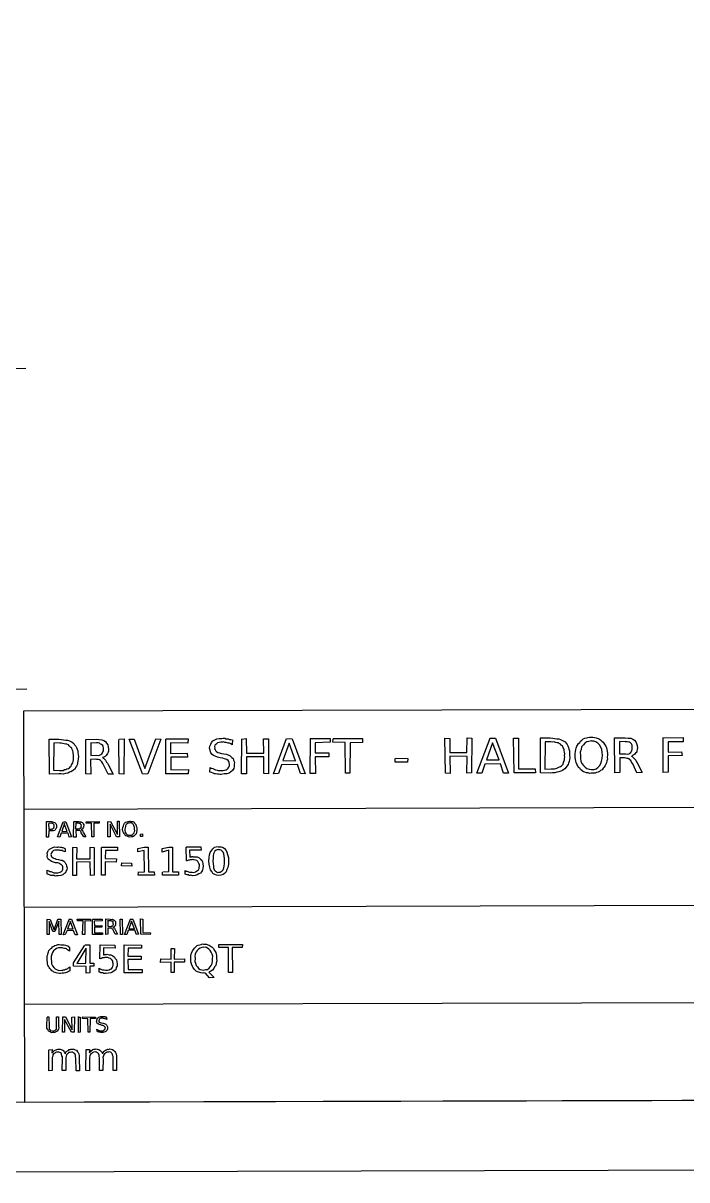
# Model space of a CAD drawing. Header units: millimetres. Extents: x 0 to 620, y -1 to 331.
# Drawn here: x 430.2 to 525.4, y -0.8 to 165 of the extents above; entities that cross this region are included whole.
import ezdxf

# ---------------------------------------------------------------- set-up
doc = ezdxf.new("R2010")
doc.units = ezdxf.units.MM

msp = doc.modelspace()

# ---------------------------------------------------------------- linework, layer by layer
for points in [[(0.47, -0.82), (620.42, 0.87), (619.52, 330.84), (-0.45, 329.17)], [(10.45, 9.16), (610.4, 10.85), (609.59, 320.84), (9.59, 319.15)], [(430.43, 10.32), (610.43, 10.8), (610.26, 66.82), (430.29, 66.36)]]:
    msp.add_lwpolyline(points, close=True)
for points in [[(396.11, 115.44), (430.61, 115.56)], [(396.26, 69.48), (430.75, 69.56)], [(433.95, 62.37), (435.35, 62.34), (435.73, 62.3), (436.02, 62.27), (436.35, 62.23), (436.59, 62.21), (436.89, 62.13), (437.1, 62.04), (437.29, 61.92), (437.5, 61.76), (437.62, 61.57), (437.81, 61.38), (437.9, 61.17), (438, 60.95), (438.06, 60.71), (438.1, 60.43), (438.15, 60.16), (438.17, 59.89), (438.13, 59.56), (438.1, 59.23), (438.05, 58.99), (438.01, 58.77), (437.89, 58.48), (437.75, 58.31), (437.68, 58.1), (437.48, 57.94), (437.32, 57.82), (437.1, 57.7), (436.87, 57.61), (436.63, 57.49), (436.32, 57.44), (436, 57.36), (435.69, 57.37), (435.37, 57.37), (434, 57.33), (433.96, 62.35)], [(434.66, 61.79), (434.61, 57.9), (435.43, 57.88), (435.68, 57.89), (435.96, 57.89), (436.15, 58), (436.38, 57.99), (436.52, 58.1), (436.72, 58.14), (436.87, 58.24), (436.96, 58.39), (437.11, 58.48), (437.16, 58.67), (437.26, 58.83), (437.34, 58.95), (437.41, 59.14), (437.44, 59.4), (437.47, 59.61), (437.44, 59.82), (437.47, 60.12), (437.43, 60.34), (437.4, 60.5), (437.35, 60.71), (437.26, 60.88), (437.21, 61.07), (437.06, 61.17), (436.95, 61.31), (436.84, 61.41), (436.72, 61.56), (436.5, 61.63), (436.38, 61.66), (436.11, 61.7), (435.95, 61.74), (435.68, 61.77), (435.48, 61.8), (434.63, 61.82)], [(441.63, 59.71), (441.72, 59.66), (441.81, 59.59), (441.93, 59.49), (442.07, 59.36), (442.11, 59.24), (442.21, 59.08), (442.36, 58.94), (442.43, 58.74), (443.13, 57.36), (442.44, 57.35), (441.78, 58.67), (441.65, 58.87), (441.5, 59.09), (441.43, 59.2), (441.33, 59.3), (441.18, 59.41), (440.99, 59.45), (440.82, 59.44), (440.66, 59.5), (439.9, 59.43), (439.94, 57.35), (439.25, 57.38), (439.25, 62.33), (440.77, 62.34), (441.14, 62.3), (441.52, 62.27), (441.81, 62.17), (442.06, 62.01), (442.21, 61.78), (442.37, 61.53), (442.44, 61.26), (442.48, 60.94), (442.49, 60.66), (442.44, 60.49), (442.33, 60.32), (442.26, 60.16), (442.14, 60.02), (442.01, 59.88), (441.8, 59.77), (441.63, 59.74)], [(439.93, 61.81), (439.95, 60.04), (440.77, 60.06), (441.01, 60.01), (441.17, 60.06), (441.37, 60.18), (441.51, 60.25), (441.62, 60.4), (441.68, 60.53), (441.75, 60.71), (441.75, 60.91), (441.76, 61.1), (441.73, 61.29), (441.65, 61.46), (441.48, 61.61), (441.35, 61.65), (441.18, 61.78), (441, 61.82), (440.78, 61.82), (439.9, 61.8)], [(443.99, 62.37), (444.71, 62.39), (444.68, 57.34), (444.01, 57.4), (443.97, 62.33)], [(447.34, 57.4), (445.43, 62.36), (446.14, 62.38), (447.69, 58.14), (449.25, 62.4), (449.99, 62.36), (448.12, 57.4), (447.36, 57.35)], [(450.71, 62.39), (453.9, 62.42), (453.85, 61.81), (451.37, 61.85), (451.39, 60.31), (453.77, 60.36), (453.81, 59.78), (451.42, 59.77), (451.4, 57.98), (453.98, 57.99), (453.93, 57.37), (450.7, 57.39), (450.69, 62.38)], [(460.25, 62.27), (460.22, 61.55), (460.03, 61.69), (459.84, 61.77), (459.66, 61.79), (459.49, 61.83), (459.35, 61.9), (459.19, 61.89), (459, 61.97), (458.81, 61.92), (458.6, 61.93), (458.37, 61.9), (458.13, 61.85), (458.01, 61.74), (457.87, 61.61), (457.75, 61.48), (457.68, 61.29), (457.71, 61.12), (457.69, 60.96), (457.77, 60.86), (457.82, 60.71), (457.93, 60.63), (457.98, 60.57), (458.17, 60.44), (458.39, 60.41), (458.67, 60.33), (459.03, 60.24), (459.43, 60.2), (459.74, 60.07), (459.94, 59.95), (460.15, 59.74), (460.35, 59.59), (460.42, 59.34), (460.55, 59.06), (460.51, 58.77), (460.53, 58.44), (460.44, 58.15), (460.27, 57.89), (460.04, 57.69), (459.81, 57.51), (459.47, 57.41), (459.07, 57.37), (458.64, 57.29), (458.43, 57.29), (458.26, 57.36), (458.1, 57.35), (457.85, 57.39), (457.69, 57.4), (457.48, 57.48), (457.25, 57.58), (457.03, 57.62), (457.06, 58.3), (457.22, 58.22), (457.47, 58.14), (457.64, 58.06), (457.85, 57.95), (458.05, 57.9), (458.21, 57.87), (458.4, 57.87), (458.63, 57.88), (458.91, 57.88), (459.14, 57.94), (459.37, 57.98), (459.49, 58.07), (459.65, 58.2), (459.74, 58.33), (459.82, 58.53), (459.85, 58.77), (459.8, 58.88), (459.77, 59.05), (459.73, 59.17), (459.63, 59.29), (459.44, 59.43), (459.27, 59.49), (459.11, 59.53), (458.88, 59.64), (458.48, 59.69), (458.12, 59.77), (457.79, 59.92), (457.56, 60), (457.35, 60.15), (457.18, 60.38), (457.09, 60.53), (457.07, 60.77), (456.99, 61.06), (457.04, 61.35), (457.16, 61.66), (457.27, 61.9), (457.46, 62.1), (457.71, 62.26), (458, 62.39), (458.34, 62.45), (458.75, 62.48), (458.93, 62.51), (459.15, 62.51), (459.31, 62.43), (459.47, 62.42), (459.63, 62.41), (459.82, 62.32), (460.02, 62.32), (460.2, 62.26)], [(461.61, 62.38), (462.24, 62.44), (462.27, 60.34), (464.76, 60.37), (464.7, 62.41), (465.41, 62.41), (465.43, 57.41), (464.74, 57.42), (464.75, 59.81), (462.3, 59.83), (462.26, 57.4), (461.58, 57.4), (461.61, 62.39)], [(468.04, 62.44), (468.83, 62.42), (470.7, 57.41), (470.03, 57.46), (469.57, 58.74), (467.29, 58.68), (466.86, 57.45), (466.16, 57.41), (468.01, 62.46)], [(468.41, 61.79), (467.5, 59.29), (469.31, 59.26), (468.39, 61.79)], [(471.4, 62.45), (474.27, 62.46), (474.29, 61.91), (472.12, 61.85), (472.11, 60.4), (474.07, 60.41), (474.1, 59.84), (472.14, 59.81), (472.16, 57.42), (471.42, 57.45), (471.46, 62.45)], [(474.69, 62.44), (478.94, 62.47), (478.94, 61.88), (477.17, 61.85), (477.12, 57.48), (476.5, 57.49), (476.45, 61.89), (474.65, 61.91), (474.7, 62.42)], [(490.73, 62.49), (491.46, 62.48), (491.43, 60.46), (493.88, 60.44), (493.92, 62.53), (494.59, 62.49), (494.56, 57.54), (493.89, 57.51), (493.92, 59.86), (491.44, 59.91), (491.49, 57.46), (490.81, 57.5), (490.74, 62.5)], [(497.2, 62.5), (497.98, 62.52), (499.88, 57.5), (499.16, 57.49), (498.73, 58.81), (496.46, 58.8), (496.05, 57.5), (495.32, 57.48), (497.23, 62.49)], [(497.58, 61.85), (496.69, 59.38), (498.53, 59.39), (497.58, 61.84)], [(500.6, 62.52), (501.29, 62.49), (501.3, 58.12), (503.7, 58.1), (503.71, 57.54), (500.65, 57.54), (500.6, 62.5)], [(504.41, 62.54), (505.85, 62.54), (506.21, 62.5), (506.52, 62.47), (506.81, 62.43), (507.07, 62.39), (507.31, 62.33), (507.59, 62.17), (507.78, 62.09), (507.97, 61.96), (508.12, 61.81), (508.27, 61.61), (508.35, 61.42), (508.49, 61.18), (508.53, 60.94), (508.59, 60.67), (508.63, 60.34), (508.62, 60.02), (508.65, 59.71), (508.63, 59.45), (508.54, 59.16), (508.45, 58.94), (508.4, 58.71), (508.24, 58.48), (508.12, 58.33), (507.95, 58.13), (507.79, 58.03), (507.61, 57.89), (507.37, 57.76), (507.07, 57.67), (506.79, 57.62), (506.52, 57.55), (506.19, 57.54), (505.84, 57.51), (504.45, 57.55), (504.45, 62.52)], [(505.12, 61.97), (505.09, 58.07), (505.96, 58.1), (506.19, 58.11), (506.45, 58.1), (506.64, 58.14), (506.81, 58.2), (506.99, 58.29), (507.17, 58.39), (507.31, 58.42), (507.46, 58.53), (507.59, 58.69), (507.69, 58.8), (507.75, 59.01), (507.81, 59.18), (507.88, 59.39), (507.87, 59.59), (507.95, 59.8), (507.91, 60.03), (507.93, 60.27), (507.88, 60.52), (507.84, 60.69), (507.84, 60.92), (507.7, 61.1), (507.64, 61.27), (507.59, 61.41), (507.43, 61.49), (507.34, 61.63), (507.15, 61.74), (507.02, 61.82), (506.83, 61.83), (506.59, 61.88), (506.39, 61.98), (506.2, 61.94), (505.91, 61.98), (505.12, 61.97)], [(511.72, 62.65), (511.98, 62.64), (512.22, 62.62), (512.46, 62.56), (512.71, 62.45), (512.91, 62.37), (513.06, 62.27), (513.25, 62.08), (513.45, 61.95), (513.55, 61.79), (513.69, 61.56), (513.8, 61.37), (513.93, 61.1), (513.99, 60.88), (514.03, 60.65), (514.05, 60.32), (514.05, 60.05), (514.03, 59.77), (514.05, 59.48), (513.98, 59.25), (513.93, 58.96), (513.81, 58.76), (513.74, 58.57), (513.6, 58.36), (513.44, 58.18), (513.29, 57.96), (513.08, 57.88), (512.91, 57.71), (512.73, 57.64), (512.5, 57.57), (512.28, 57.49), (512.02, 57.48), (511.74, 57.48), (511.48, 57.44), (511.28, 57.52), (511.04, 57.55), (510.8, 57.64), (510.62, 57.69), (510.41, 57.83), (510.2, 58), (510.09, 58.18), (509.92, 58.32), (509.8, 58.54), (509.68, 58.76), (509.59, 59.01), (509.52, 59.21), (509.46, 59.48), (509.42, 59.72), (509.41, 60.07), (509.44, 60.33), (509.45, 60.59), (509.5, 60.87), (509.57, 61.09), (509.65, 61.37), (509.75, 61.52), (509.88, 61.72), (510.08, 61.9), (510.19, 62.07), (510.4, 62.23), (510.56, 62.39), (510.82, 62.49), (511.03, 62.56), (511.23, 62.62), (511.46, 62.64), (511.71, 62.65)], [(511.76, 62.11), (511.37, 62.05), (511.08, 61.97), (510.81, 61.81), (510.6, 61.56), (510.35, 61.27), (510.29, 60.89), (510.16, 60.52), (510.17, 60.02), (510.17, 59.57), (510.26, 59.19), (510.4, 58.85), (510.6, 58.57), (510.84, 58.33), (511.1, 58.16), (511.43, 58.05), (511.78, 58.01), (512.13, 58), (512.45, 58.11), (512.67, 58.31), (512.92, 58.53), (513.12, 58.88), (513.22, 59.22), (513.31, 59.58), (513.35, 60.05), (513.31, 60.47), (513.24, 60.89), (513.09, 61.23), (512.92, 61.57), (512.67, 61.81), (512.39, 61.99), (512.11, 62.09), (511.76, 62.08)], [(517.51, 59.93), (517.59, 59.88), (517.71, 59.8), (517.78, 59.7), (517.89, 59.61), (518.02, 59.46), (518.15, 59.34), (518.2, 59.12), (518.33, 58.96), (519.03, 57.57), (518.27, 57.54), (517.68, 58.84), (517.5, 59.06), (517.43, 59.29), (517.27, 59.39), (517.15, 59.54), (517.01, 59.57), (516.9, 59.61), (516.74, 59.66), (516.51, 59.69), (515.82, 59.69), (515.83, 57.58), (515.1, 57.55), (515.09, 62.56), (516.61, 62.54), (517.03, 62.51), (517.41, 62.5), (517.7, 62.37), (517.92, 62.24), (518.12, 61.98), (518.21, 61.75), (518.32, 61.46), (518.35, 61.11), (518.31, 60.9), (518.27, 60.67), (518.25, 60.52), (518.1, 60.35), (517.98, 60.22), (517.85, 60.1), (517.65, 60.01), (517.52, 59.88)], [(515.77, 61.98), (515.76, 60.26), (516.67, 60.24), (516.86, 60.22), (517.11, 60.28), (517.25, 60.37), (517.39, 60.46), (517.48, 60.58), (517.55, 60.71), (517.6, 60.92), (517.6, 61.14), (517.59, 61.31), (517.59, 61.52), (517.49, 61.7), (517.41, 61.79), (517.26, 61.91), (517.1, 61.94), (516.9, 61.98), (516.61, 61.99), (515.76, 62.01)], [(522.07, 62.55), (524.92, 62.6), (524.91, 62), (522.75, 61.99), (522.76, 60.52), (524.7, 60.55), (524.75, 60), (522.77, 59.95), (522.78, 57.61), (522.04, 57.57), (522.06, 62.58)], [(483.63, 59.66), (485.43, 59.6), (485.38, 59.07), (483.59, 59.06), (483.58, 59.61)], [(430.28, 52.32), (610.29, 52.85)], [(433.61, 50.54), (434.3, 50.56), (434.44, 50.51), (434.6, 50.47), (434.71, 50.42), (434.85, 50.38), (434.93, 50.26), (434.99, 50.16), (435.01, 50.04), (435.01, 49.87), (435.04, 49.71), (434.95, 49.57), (434.9, 49.48), (434.83, 49.36), (434.76, 49.29), (434.59, 49.24), (434.44, 49.24), (434.28, 49.23), (433.9, 49.22), (433.88, 48.31), (433.6, 48.33), (433.58, 50.54)], [(433.88, 50.28), (433.93, 49.44), (434.29, 49.46), (434.36, 49.5), (434.46, 49.46), (434.53, 49.56), (434.6, 49.6), (434.68, 49.65), (434.66, 49.72), (434.68, 49.77), (434.68, 49.85), (434.7, 49.99), (434.7, 50.05), (434.65, 50.15), (434.59, 50.17), (434.56, 50.22), (434.49, 50.26), (434.41, 50.29), (434.28, 50.32), (433.92, 50.26)], [(436.02, 50.52), (436.35, 50.51), (437.17, 48.38), (436.84, 48.33), (436.68, 48.88), (435.67, 48.87), (435.5, 48.31), (435.17, 48.35), (436, 50.52)], [(436.18, 50.25), (435.78, 49.15), (436.56, 49.14), (436.14, 50.27)], [(438.57, 49.38), (438.59, 49.34), (438.67, 49.33), (438.69, 49.33), (438.75, 49.26), (438.78, 49.22), (438.8, 49.09), (438.84, 49.03), (438.91, 48.92), (439.24, 48.37), (438.93, 48.35), (438.58, 48.91), (438.56, 49.04), (438.53, 49.13), (438.44, 49.16), (438.4, 49.19), (438.36, 49.26), (438.26, 49.27), (438.24, 49.25), (438.09, 49.25), (437.8, 49.26), (437.82, 48.32), (437.47, 48.33), (437.49, 50.56), (438.18, 50.55), (438.32, 50.51), (438.5, 50.53), (438.62, 50.44), (438.73, 50.42), (438.78, 50.34), (438.84, 50.22), (438.92, 50.09), (438.92, 49.94), (438.9, 49.83), (438.87, 49.7), (438.85, 49.68), (438.79, 49.59), (438.79, 49.49), (438.68, 49.46), (438.65, 49.44), (438.54, 49.4)], [(437.79, 50.31), (437.76, 49.53), (438.15, 49.52), (438.25, 49.56), (438.34, 49.52), (438.46, 49.57), (438.47, 49.65), (438.55, 49.68), (438.59, 49.76), (438.57, 49.8), (438.58, 49.94), (438.63, 50.01), (438.57, 50.1), (438.51, 50.14), (438.46, 50.19), (438.45, 50.27), (438.35, 50.25), (438.29, 50.29), (438.13, 50.33), (437.81, 50.32)], [(439.29, 50.53), (441.13, 50.54), (441.12, 50.32), (440.4, 50.34), (440.37, 48.34), (440.09, 48.34), (440.06, 50.34), (439.29, 50.31), (439.31, 50.57)], [(442.36, 50.53), (442.78, 50.56), (443.78, 48.7), (443.78, 50.59), (444.03, 50.59), (444.07, 48.37), (443.63, 48.35), (442.71, 50.19), (442.72, 48.37), (442.38, 48.35), (442.4, 50.58)], [(445.51, 50.64), (445.75, 50.58), (445.95, 50.56), (446.16, 50.46), (446.26, 50.28), (446.38, 50.14), (446.47, 49.91), (446.55, 49.7), (446.55, 49.5), (446.54, 49.25), (446.5, 49.03), (446.44, 48.8), (446.28, 48.62), (446.16, 48.48), (445.95, 48.38), (445.78, 48.36), (445.54, 48.31), (445.34, 48.37), (445.16, 48.44), (444.95, 48.5), (444.82, 48.63), (444.71, 48.82), (444.62, 48.99), (444.56, 49.19), (444.5, 49.43), (444.54, 49.71), (444.62, 49.93), (444.7, 50.12), (444.77, 50.3), (444.93, 50.47), (445.14, 50.51), (445.32, 50.56), (445.52, 50.61)], [(445.56, 50.39), (445.42, 50.34), (445.27, 50.34), (445.14, 50.22), (445.03, 50.13), (444.93, 49.96), (444.91, 49.83), (444.88, 49.67), (444.83, 49.48), (444.82, 49.25), (444.87, 49.1), (444.94, 48.91), (445, 48.79), (445.1, 48.71), (445.25, 48.66), (445.37, 48.59), (445.53, 48.59), (445.67, 48.58), (445.86, 48.6), (445.94, 48.68), (446.07, 48.82), (446.15, 48.92), (446.2, 49.12), (446.24, 49.24), (446.22, 49.48), (446.23, 49.7), (446.17, 49.83), (446.13, 49.97), (446.03, 50.16), (445.93, 50.23), (445.87, 50.28), (445.73, 50.37), (445.52, 50.39)], [(447.07, 48.74), (447.37, 48.77), (447.37, 48.4), (447.07, 48.4), (447.06, 48.74)], [(436.25, 46.69), (436.28, 46.22), (436.14, 46.25), (435.98, 46.29), (435.81, 46.39), (435.67, 46.4), (435.53, 46.41), (435.44, 46.44), (435.29, 46.45), (435.12, 46.46), (434.93, 46.44), (434.78, 46.43), (434.61, 46.38), (434.5, 46.31), (434.38, 46.23), (434.28, 46.07), (434.25, 45.97), (434.22, 45.81), (434.26, 45.68), (434.27, 45.56), (434.33, 45.49), (434.39, 45.41), (434.49, 45.38), (434.6, 45.31), (434.82, 45.26), (434.97, 45.18), (435.33, 45.13), (435.62, 45.03), (435.83, 45), (436.05, 44.89), (436.22, 44.71), (436.32, 44.54), (436.41, 44.42), (436.47, 44.17), (436.53, 43.93), (436.5, 43.65), (436.38, 43.45), (436.31, 43.22), (436.12, 43.09), (435.93, 42.92), (435.66, 42.83), (435.31, 42.77), (435.01, 42.77), (434.81, 42.74), (434.71, 42.81), (434.55, 42.81), (434.38, 42.83), (434.2, 42.83), (434.02, 42.92), (433.88, 42.98), (433.69, 43), (433.69, 43.59), (433.9, 43.47), (434.07, 43.4), (434.19, 43.37), (434.35, 43.33), (434.53, 43.27), (434.64, 43.19), (434.84, 43.22), (435.01, 43.22), (435.22, 43.19), (435.38, 43.23), (435.53, 43.29), (435.72, 43.4), (435.83, 43.5), (435.86, 43.6), (435.93, 43.73), (435.92, 43.9), (435.91, 44.05), (435.87, 44.2), (435.84, 44.25), (435.75, 44.34), (435.65, 44.41), (435.52, 44.48), (435.36, 44.58), (435.17, 44.64), (434.87, 44.65), (434.58, 44.71), (434.29, 44.83), (434.11, 44.96), (433.99, 45.06), (433.84, 45.18), (433.74, 45.33), (433.68, 45.56), (433.72, 45.79), (433.7, 46), (433.76, 46.26), (433.87, 46.43), (434.04, 46.58), (434.28, 46.73), (434.49, 46.81), (434.77, 46.92), (435.09, 46.89), (435.21, 46.9), (435.35, 46.91), (435.55, 46.89), (435.69, 46.88), (435.83, 46.84), (435.95, 46.81), (436.12, 46.75), (436.23, 46.74)], [(437.33, 46.88), (437.92, 46.84), (437.91, 45.22), (439.84, 45.19), (439.86, 46.88), (440.42, 46.85), (440.42, 42.85), (439.89, 42.82), (439.83, 44.77), (437.91, 44.72), (437.9, 42.82), (437.34, 42.83), (437.36, 46.83)], [(441.46, 46.86), (443.78, 46.89), (443.79, 46.39), (442.05, 46.38), (442.02, 45.24), (443.62, 45.23), (443.57, 44.75), (442.02, 44.78), (442.02, 42.87), (441.48, 42.87), (441.47, 46.85)], [(446.76, 43.3), (447.66, 43.33), (447.61, 46.4), (446.7, 46.22), (446.67, 46.7), (447.6, 46.88), (448.19, 46.87), (448.2, 43.33), (449.05, 43.34), (449.06, 42.87), (446.73, 42.85), (446.76, 43.34)], [(450.27, 43.36), (451.13, 43.37), (451.12, 46.43), (450.18, 46.17), (450.16, 46.71), (451.13, 46.89), (451.64, 46.86), (451.67, 43.33), (452.53, 43.36), (452.53, 42.87), (450.22, 42.87), (450.24, 43.31)], [(453.62, 46.91), (455.74, 46.92), (455.79, 46.46), (454.11, 46.46), (454.14, 45.48), (454.18, 45.45), (454.28, 45.5), (454.29, 45.48), (454.39, 45.49), (454.43, 45.56), (454.52, 45.56), (454.53, 45.57), (454.6, 45.51), (454.92, 45.5), (455.2, 45.48), (455.48, 45.34), (455.66, 45.15), (455.85, 45), (455.96, 44.76), (456.02, 44.48), (456.07, 44.15), (456.01, 43.88), (455.95, 43.59), (455.82, 43.36), (455.68, 43.15), (455.44, 43.04), (455.2, 42.93), (454.89, 42.81), (454.53, 42.79), (454.44, 42.84), (454.28, 42.86), (454.16, 42.82), (454.04, 42.83), (453.91, 42.91), (453.77, 42.9), (453.61, 42.96), (453.49, 43), (453.46, 43.54), (453.63, 43.46), (453.72, 43.43), (453.85, 43.39), (453.95, 43.33), (454.09, 43.3), (454.27, 43.29), (454.42, 43.31), (454.5, 43.31), (454.73, 43.27), (454.97, 43.36), (455.1, 43.43), (455.23, 43.53), (455.38, 43.62), (455.49, 43.82), (455.49, 43.97), (455.55, 44.18), (455.52, 44.4), (455.44, 44.56), (455.36, 44.72), (455.28, 44.82), (455.14, 44.98), (454.95, 45.03), (454.72, 45.05), (454.56, 45.09), (454.43, 45.08), (454.32, 45.07), (454.21, 45.05), (454.08, 45.02), (453.97, 45), (453.87, 44.96), (453.75, 44.94), (453.68, 44.91), (453.64, 46.9)], [(458.26, 46.95), (458.63, 46.92), (458.91, 46.83), (459.14, 46.71), (459.34, 46.41), (459.45, 46.17), (459.57, 45.83), (459.68, 45.41), (459.68, 44.92), (459.69, 44.42), (459.62, 43.98), (459.46, 43.68), (459.34, 43.33), (459.11, 43.12), (458.92, 42.94), (458.59, 42.88), (458.28, 42.84), (457.98, 42.88), (457.73, 42.94), (457.46, 43.11), (457.28, 43.38), (457.11, 43.62), (457.02, 44), (456.9, 44.42), (456.87, 44.89), (456.94, 45.39), (456.96, 45.76), (457.07, 46.12), (457.28, 46.47), (457.47, 46.64), (457.67, 46.86), (457.94, 46.95), (458.28, 46.96)], [(458.32, 46.53), (458.06, 46.52), (457.94, 46.44), (457.75, 46.29), (457.65, 46.13), (457.54, 45.94), (457.49, 45.65), (457.49, 45.26), (457.44, 44.91), (457.49, 44.49), (457.53, 44.17), (457.56, 43.91), (457.66, 43.64), (457.76, 43.48), (457.93, 43.39), (458.08, 43.26), (458.28, 43.29), (458.49, 43.31), (458.66, 43.37), (458.79, 43.5), (458.91, 43.64), (459.03, 43.91), (459.08, 44.16), (459.13, 44.55), (459.13, 44.94), (459.12, 45.26), (459.05, 45.6), (459.02, 45.92), (458.92, 46.15), (458.78, 46.3), (458.63, 46.43), (458.47, 46.52), (458.28, 46.52)], [(444.38, 44.62), (445.79, 44.59), (445.82, 44.15), (444.34, 44.18), (444.39, 44.61)], [(430.32, 38.3), (610.37, 38.81)], [(433.63, 36.54), (434.09, 36.53), (434.67, 35.02), (435.2, 36.55), (435.63, 36.56), (435.69, 34.34), (435.4, 34.35), (435.36, 36.27), (434.8, 34.79), (434.48, 34.78), (433.95, 36.24), (433.95, 34.36), (433.67, 34.35), (433.66, 36.51)], [(436.79, 36.54), (437.18, 36.54), (438.02, 34.32), (437.68, 34.33), (437.46, 34.89), (436.53, 34.94), (436.28, 34.35), (436, 34.33), (436.84, 36.53)], [(438, 36.56), (439.88, 36.54), (439.88, 36.29), (439.08, 36.3), (439.09, 34.36), (438.77, 34.36), (438.83, 36.33), (438.02, 36.33), (437.98, 36.57)], [(440.17, 36.54), (441.58, 36.58), (441.57, 36.34), (440.44, 36.29), (440.48, 35.62), (441.5, 35.65), (441.51, 35.42), (440.46, 35.43), (440.48, 34.58), (441.62, 34.59), (441.61, 34.37), (440.19, 34.35), (440.17, 36.52)], [(443.09, 35.39), (443.14, 35.39), (443.18, 35.33), (443.28, 35.3), (443.32, 35.26), (443.37, 35.19), (443.39, 35.1), (443.43, 35.09), (443.5, 34.96), (443.79, 34.39), (443.45, 34.39), (443.2, 34.94), (443.15, 35.01), (443.06, 35.14), (443.02, 35.18), (442.98, 35.2), (442.92, 35.26), (442.83, 35.25), (442.77, 35.29), (442.7, 35.26), (442.4, 35.28), (442.37, 34.39), (442.08, 34.35), (442.09, 36.6), (442.73, 36.56), (442.89, 36.53), (443.05, 36.54), (443.22, 36.45), (443.28, 36.43), (443.41, 36.32), (443.47, 36.21), (443.47, 36.07), (443.5, 35.93), (443.49, 35.85), (443.48, 35.72), (443.45, 35.68), (443.42, 35.58), (443.37, 35.53), (443.3, 35.45), (443.23, 35.43), (443.1, 35.37)], [(444.17, 36.57), (444.46, 36.56), (444.48, 34.37), (444.19, 34.35), (444.13, 36.57)], [(445.61, 36.55), (445.96, 36.55), (446.78, 34.4), (446.48, 34.36), (446.27, 34.96), (445.32, 34.92), (445.11, 34.36), (444.79, 34.34), (445.63, 36.55)], [(447.14, 36.61), (447.42, 36.55), (447.39, 34.64), (448.51, 34.61), (448.47, 34.35), (447.1, 34.4), (447.08, 36.59)], [(437.02, 36.23), (436.59, 35.17), (437.39, 35.16), (436.96, 36.27)], [(442.39, 36.34), (442.4, 35.56), (442.75, 35.52), (442.85, 35.57), (442.95, 35.53), (443, 35.56), (443.07, 35.66), (443.13, 35.67), (443.13, 35.73), (443.18, 35.81), (443.17, 35.95), (443.17, 36.04), (443.15, 36.13), (443.14, 36.2), (443.06, 36.22), (442.99, 36.29), (442.9, 36.29), (442.83, 36.31), (442.74, 36.34), (442.35, 36.31)], [(445.8, 36.27), (445.4, 35.15), (446.23, 35.19), (445.79, 36.26)], [(436.87, 32.51), (436.88, 31.99), (436.75, 32.08), (436.62, 32.18), (436.45, 32.3), (436.32, 32.35), (436.15, 32.37), (435.97, 32.42), (435.83, 32.45), (435.69, 32.47), (435.3, 32.46), (435.04, 32.35), (434.82, 32.21), (434.59, 32.01), (434.47, 31.78), (434.33, 31.55), (434.24, 31.21), (434.24, 30.83), (434.29, 30.48), (434.31, 30.13), (434.45, 29.88), (434.63, 29.62), (434.81, 29.42), (435.04, 29.32), (435.35, 29.22), (435.67, 29.23), (435.86, 29.2), (436, 29.27), (436.17, 29.31), (436.32, 29.37), (436.47, 29.39), (436.64, 29.48), (436.77, 29.61), (436.91, 29.72), (436.91, 29.14), (436.76, 29.05), (436.61, 28.98), (436.47, 28.92), (436.29, 28.84), (436.11, 28.81), (436.01, 28.82), (435.81, 28.81), (435.61, 28.78), (435.43, 28.76), (435.18, 28.82), (434.97, 28.85), (434.83, 28.9), (434.63, 28.98), (434.5, 29.1), (434.35, 29.16), (434.24, 29.3), (434.08, 29.49), (433.99, 29.62), (433.85, 29.82), (433.78, 29.98), (433.73, 30.16), (433.72, 30.38), (433.67, 30.61), (433.68, 30.87), (433.69, 31.04), (433.68, 31.32), (433.77, 31.51), (433.82, 31.72), (433.89, 31.89), (433.94, 32.06), (434.08, 32.21), (434.22, 32.33), (434.36, 32.45), (434.47, 32.61), (434.65, 32.69), (434.8, 32.78), (435.03, 32.85), (435.22, 32.91), (435.4, 32.93), (435.65, 32.9), (435.83, 32.88), (435.94, 32.86), (436.14, 32.87), (436.31, 32.83), (436.43, 32.77), (436.64, 32.74), (436.75, 32.6), (436.89, 32.56)], [(439.15, 32.88), (439.82, 32.89), (439.8, 30.23), (440.39, 30.27), (440.39, 29.83), (439.8, 29.82), (439.78, 28.88), (439.27, 28.83), (439.29, 29.76), (437.45, 29.82), (437.44, 30.28), (439.1, 32.84)], [(439.25, 32.35), (437.93, 30.21), (439.24, 30.26), (439.27, 32.39)], [(441.29, 32.88), (443.39, 32.85), (443.43, 32.42), (441.78, 32.43), (441.76, 31.44), (441.86, 31.45), (441.88, 31.49), (441.96, 31.48), (442.01, 31.48), (442.09, 31.47), (442.13, 31.49), (442.22, 31.53), (442.23, 31.52), (442.56, 31.45), (442.83, 31.42), (443.1, 31.32), (443.34, 31.13), (443.45, 30.94), (443.61, 30.73), (443.66, 30.43), (443.73, 30.14), (443.71, 29.85), (443.59, 29.61), (443.51, 29.31), (443.29, 29.13), (443.11, 29), (442.85, 28.87), (442.5, 28.83), (442.16, 28.79), (442.04, 28.81), (441.94, 28.77), (441.81, 28.77), (441.65, 28.85), (441.5, 28.85), (441.37, 28.85), (441.29, 28.94), (441.15, 28.97), (441.13, 29.51), (441.27, 29.44), (441.38, 29.38), (441.48, 29.36), (441.64, 29.27), (441.74, 29.27), (441.86, 29.27), (442.03, 29.23), (442.19, 29.25), (442.35, 29.24), (442.58, 29.3), (442.72, 29.41), (442.89, 29.46), (443.02, 29.6), (443.1, 29.77), (443.14, 29.95), (443.17, 30.18), (443.12, 30.36), (443.08, 30.54), (443, 30.67), (442.85, 30.84), (442.75, 30.9), (442.57, 30.97), (442.4, 31.05), (442.16, 31.07), (442.03, 31.07), (441.94, 31.07), (441.84, 31.02), (441.74, 30.99), (441.59, 31), (441.53, 30.94), (441.4, 30.9), (441.26, 30.85), (441.3, 32.88)], [(444.73, 32.88), (447.23, 32.85), (447.21, 32.4), (445.29, 32.4), (445.23, 31.23), (447.19, 31.24), (447.18, 30.76), (445.27, 30.79), (445.28, 29.35), (447.32, 29.32), (447.32, 28.86), (444.73, 28.86), (444.73, 32.87)], [(451.93, 32.36), (451.91, 30.82), (453.38, 30.86), (453.39, 30.41), (451.9, 30.39), (451.9, 28.89), (451.45, 28.89), (451.48, 30.37), (449.96, 30.34), (449.99, 30.86), (451.47, 30.81), (451.48, 32.34), (451.89, 32.35)], [(456.88, 28.96), (457.66, 28.19), (456.99, 28.16), (456.39, 28.81), (456.35, 28.85), (456.31, 28.82), (456.3, 28.8), (456.23, 28.8), (456.24, 28.84), (456.21, 28.82), (456.18, 28.81), (456.14, 28.84), (455.97, 28.81), (455.73, 28.88), (455.6, 28.92), (455.42, 28.94), (455.24, 29.03), (455.05, 29.11), (454.96, 29.22), (454.82, 29.36), (454.56, 29.68), (454.42, 30.03), (454.3, 30.43), (454.31, 30.92), (454.3, 31.31), (454.41, 31.71), (454.59, 32.07), (454.83, 32.4), (454.96, 32.54), (455.06, 32.62), (455.2, 32.78), (455.35, 32.83), (455.56, 32.9), (455.77, 32.93), (455.96, 33), (456.13, 32.98), (456.35, 32.99), (456.56, 32.96), (456.71, 32.89), (456.9, 32.82), (457.07, 32.72), (457.21, 32.63), (457.36, 32.52), (457.48, 32.38), (457.68, 32.08), (457.9, 31.79), (457.96, 31.36), (457.99, 30.91), (458.02, 30.58), (457.93, 30.24), (457.87, 29.93), (457.7, 29.72), (457.58, 29.48), (457.41, 29.25), (457.17, 29.08), (456.89, 28.95)], [(456.16, 32.56), (455.89, 32.49), (455.63, 32.39), (455.39, 32.27), (455.2, 32.08), (455.07, 31.86), (454.93, 31.56), (454.85, 31.27), (454.9, 30.91), (454.87, 30.51), (454.95, 30.23), (455.05, 29.92), (455.24, 29.72), (455.41, 29.5), (455.64, 29.36), (455.89, 29.29), (456.12, 29.24), (456.45, 29.32), (456.66, 29.36), (456.93, 29.54), (457.06, 29.74), (457.23, 29.93), (457.33, 30.22), (457.41, 30.55), (457.42, 30.88), (457.43, 31.26), (457.35, 31.55), (457.2, 31.84), (457.06, 32.06), (456.88, 32.28), (456.7, 32.4), (456.45, 32.53), (456.17, 32.51)], [(458.31, 32.93), (461.68, 32.93), (461.67, 32.48), (460.24, 32.49), (460.27, 28.92), (459.71, 28.91), (459.71, 32.49), (458.29, 32.48), (458.29, 32.93)], [(430.35, 24.35), (610.36, 24.8)], [(433.66, 22.56), (433.92, 22.56), (433.98, 21.2), (433.95, 21.05), (433.96, 20.88), (434.01, 20.75), (434.09, 20.69), (434.15, 20.62), (434.22, 20.61), (434.39, 20.53), (434.49, 20.52), (434.62, 20.55), (434.76, 20.61), (434.82, 20.66), (434.89, 20.71), (435, 20.79), (435.01, 20.87), (435.02, 21.06), (435.01, 21.24), (435.01, 22.57), (435.32, 22.54), (435.31, 21.2), (435.35, 20.98), (435.32, 20.78), (435.22, 20.63), (435.16, 20.48), (435.02, 20.43), (434.89, 20.35), (434.72, 20.33), (434.52, 20.32), (434.28, 20.28), (434.17, 20.34), (434.02, 20.45), (433.89, 20.48), (433.81, 20.67), (433.74, 20.81), (433.65, 20.94), (433.62, 21.19), (433.66, 22.52)], [(435.92, 22.55), (436.32, 22.57), (437.25, 20.7), (437.24, 22.52), (437.59, 22.55), (437.55, 20.37), (437.17, 20.36), (436.16, 22.17), (436.19, 20.37), (435.89, 20.37), (435.93, 22.54)], [(438.14, 22.52), (438.42, 22.52), (438.43, 20.38), (438.18, 20.32), (438.16, 22.58)], [(438.7, 22.56), (440.63, 22.53), (440.6, 22.33), (439.84, 22.33), (439.82, 20.34), (439.56, 20.38), (439.5, 22.28), (438.74, 22.32), (438.76, 22.53)], [(442.2, 22.45), (442.24, 22.18), (442.15, 22.23), (442.04, 22.27), (441.97, 22.28), (441.86, 22.33), (441.84, 22.31), (441.74, 22.32), (441.69, 22.36), (441.57, 22.36), (441.46, 22.35), (441.4, 22.36), (441.28, 22.31), (441.19, 22.26), (441.19, 22.21), (441.13, 22.14), (441.1, 22.04), (441.08, 22.01), (441.1, 21.96), (441.12, 21.85), (441.11, 21.79), (441.15, 21.81), (441.23, 21.75), (441.29, 21.72), (441.37, 21.69), (441.49, 21.69), (441.7, 21.63), (441.85, 21.61), (442, 21.55), (442.09, 21.49), (442.2, 21.43), (442.25, 21.3), (442.31, 21.23), (442.32, 21.1), (442.33, 20.98), (442.32, 20.84), (442.3, 20.67), (442.26, 20.61), (442.12, 20.46), (442, 20.4), (441.83, 20.38), (441.67, 20.3), (441.53, 20.33), (441.45, 20.31), (441.34, 20.34), (441.24, 20.35), (441.16, 20.38), (441.06, 20.39), (440.98, 20.42), (440.91, 20.41), (440.84, 20.48), (440.8, 20.77), (440.87, 20.68), (440.98, 20.67), (441.05, 20.61), (441.13, 20.61), (441.27, 20.56), (441.36, 20.57), (441.43, 20.57), (441.5, 20.55), (441.6, 20.54), (441.7, 20.55), (441.8, 20.64), (441.87, 20.65), (441.93, 20.73), (442, 20.8), (442, 20.84), (442.01, 20.97), (442.03, 21.01), (442.02, 21.07), (441.95, 21.14), (441.92, 21.19), (441.85, 21.22), (441.8, 21.28), (441.71, 21.29), (441.57, 21.31), (441.39, 21.4), (441.29, 21.42), (441.13, 21.45), (441.05, 21.53), (440.92, 21.55), (440.86, 21.65), (440.81, 21.72), (440.78, 21.88), (440.81, 21.99), (440.79, 22.08), (440.85, 22.22), (440.89, 22.35), (440.98, 22.43), (441.09, 22.53), (441.25, 22.55), (441.4, 22.59), (441.59, 22.59), (441.63, 22.58), (441.75, 22.62), (441.79, 22.6), (441.84, 22.6), (441.97, 22.59), (442.02, 22.56), (442.1, 22.55), (442.21, 22.52)], [(436.23, 17.25), (436.34, 17.42), (436.43, 17.59), (436.61, 17.67), (436.72, 17.74), (436.84, 17.85), (436.97, 17.87), (437.1, 17.93), (437.33, 17.91), (437.49, 17.93), (437.71, 17.82), (437.88, 17.77), (438.05, 17.56), (438.11, 17.42), (438.23, 17.23), (438.28, 16.97), (438.28, 16.69), (438.32, 14.82), (437.83, 14.83), (437.78, 16.63), (437.76, 16.83), (437.76, 17.03), (437.72, 17.17), (437.65, 17.28), (437.53, 17.37), (437.43, 17.45), (437.34, 17.5), (437.19, 17.49), (436.96, 17.46), (436.81, 17.46), (436.7, 17.34), (436.59, 17.26), (436.46, 17.09), (436.43, 16.9), (436.36, 16.74), (436.35, 16.54), (436.34, 14.87), (435.82, 14.84), (435.87, 16.61), (435.87, 16.81), (435.8, 16.98), (435.74, 17.14), (435.72, 17.29), (435.6, 17.41), (435.48, 17.42), (435.37, 17.48), (435.23, 17.49), (435.03, 17.47), (434.87, 17.42), (434.77, 17.35), (434.6, 17.23), (434.5, 17.11), (434.49, 16.92), (434.4, 16.74), (434.39, 16.54), (434.42, 14.84), (433.93, 14.82), (433.93, 17.81), (434.38, 17.85), (434.37, 17.39), (434.49, 17.49), (434.57, 17.58), (434.66, 17.69), (434.82, 17.78), (434.95, 17.83), (435.06, 17.89), (435.23, 17.91), (435.39, 17.92), (435.53, 17.92), (435.69, 17.86), (435.79, 17.84), (435.95, 17.76), (436.05, 17.66), (436.09, 17.57), (436.21, 17.44), (436.26, 17.27)], [(441.59, 17.3), (441.72, 17.45), (441.83, 17.59), (441.9, 17.67), (442.07, 17.79), (442.21, 17.82), (442.34, 17.9), (442.47, 17.89), (442.68, 17.95), (442.86, 17.9), (443.03, 17.88), (443.24, 17.74), (443.39, 17.6), (443.5, 17.42), (443.56, 17.24), (443.61, 16.93), (443.65, 16.64), (443.62, 14.87), (443.13, 14.84), (443.15, 16.68), (443.15, 16.87), (443.06, 17.06), (443.06, 17.18), (442.97, 17.32), (442.89, 17.41), (442.81, 17.47), (442.64, 17.52), (442.48, 17.5), (442.31, 17.47), (442.18, 17.42), (442.04, 17.35), (441.89, 17.25), (441.78, 17.08), (441.74, 16.97), (441.67, 16.74), (441.71, 16.55), (441.66, 14.86), (441.19, 14.85), (441.17, 16.67), (441.16, 16.86), (441.12, 17.06), (441.09, 17.2), (441.05, 17.32), (440.96, 17.35), (440.81, 17.48), (440.71, 17.49), (440.57, 17.54), (440.35, 17.48), (440.21, 17.46), (440.12, 17.35), (439.94, 17.23), (439.87, 17.13), (439.8, 16.96), (439.74, 16.76), (439.74, 16.54), (439.77, 14.82), (439.24, 14.86), (439.28, 17.85), (439.74, 17.88), (439.74, 17.38), (439.82, 17.55), (439.93, 17.6), (440.02, 17.72), (440.17, 17.83), (440.25, 17.85), (440.38, 17.93), (440.57, 17.92), (440.7, 17.95), (440.87, 17.93), (441.01, 17.88), (441.11, 17.85), (441.26, 17.79), (441.34, 17.66), (441.47, 17.56), (441.57, 17.44), (441.63, 17.26)]]:
    msp.add_lwpolyline(points)

doc.saveas('drawing.dxf')
